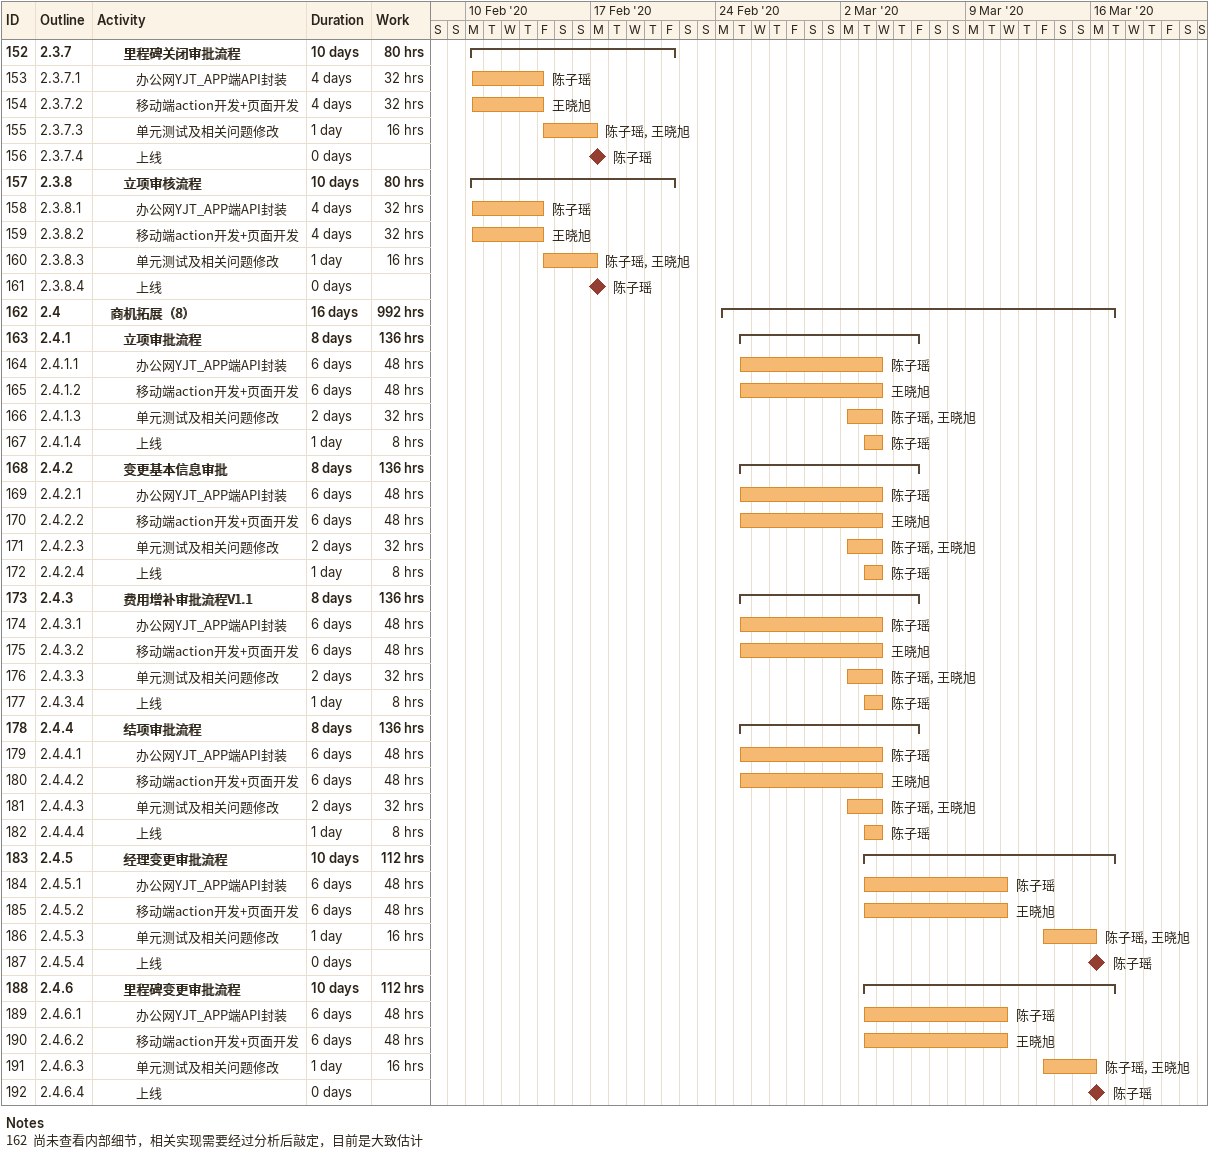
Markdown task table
| ID | WBS | Task | Duration | Start | Finish | Resources | Work (h) |
|---|---|---|---|---|---|---|---|
| 152 | 2.3.7 | **里程碑关闭审批流程** | 10d | 2020-02-10 | 2020-02-21 |  | 80 |
| 153 | 2.3.7.1 | 办公网YJT_APP端API封装 | 4d | 2020-02-10 | 2020-02-14 | 陈子瑶 | 32 |
| 154 | 2.3.7.2 | 移动端action开发+页面开发 | 4d | 2020-02-10 | 2020-02-14 | 王晓旭 | 32 |
| 155 | 2.3.7.3 | 单元测试及相关问题修改 | 1d | 2020-02-14 | 2020-02-17 | 陈子瑶, 王晓旭 | 16 |
| 156 | 2.3.7.4 | 上线 | 0d | 2020-02-17 | 2020-02-17 | 陈子瑶 |  |
| 157 | 2.3.8 | **立项审核流程** | 10d | 2020-02-10 | 2020-02-21 |  | 80 |
| 158 | 2.3.8.1 | 办公网YJT_APP端API封装 | 4d | 2020-02-10 | 2020-02-14 | 陈子瑶 | 32 |
| 159 | 2.3.8.2 | 移动端action开发+页面开发 | 4d | 2020-02-10 | 2020-02-14 | 王晓旭 | 32 |
| 160 | 2.3.8.3 | 单元测试及相关问题修改 | 1d | 2020-02-14 | 2020-02-17 | 陈子瑶, 王晓旭 | 16 |
| 161 | 2.3.8.4 | 上线 | 0d | 2020-02-17 | 2020-02-17 | 陈子瑶 |  |
| 162 | 2.4 | **商机拓展（8）** | 16d | 2020-02-24 | 2020-03-17 |  | 992 |
| 163 | 2.4.1 | **立项审批流程** | 8d | 2020-02-25 | 2020-03-06 |  | 136 |
| 164 | 2.4.1.1 | 办公网YJT_APP端API封装 | 6d | 2020-02-25 | 2020-03-04 | 陈子瑶 | 48 |
| 165 | 2.4.1.2 | 移动端action开发+页面开发 | 6d | 2020-02-25 | 2020-03-04 | 王晓旭 | 48 |
| 166 | 2.4.1.3 | 单元测试及相关问题修改 | 2d | 2020-03-02 | 2020-03-04 | 陈子瑶, 王晓旭 | 32 |
| 167 | 2.4.1.4 | 上线 | 1d | 2020-03-03 | 2020-03-04 | 陈子瑶 | 8 |
| 168 | 2.4.2 | **变更基本信息审批** | 8d | 2020-02-25 | 2020-03-06 |  | 136 |
| 169 | 2.4.2.1 | 办公网YJT_APP端API封装 | 6d | 2020-02-25 | 2020-03-04 | 陈子瑶 | 48 |
| 170 | 2.4.2.2 | 移动端action开发+页面开发 | 6d | 2020-02-25 | 2020-03-04 | 王晓旭 | 48 |
| 171 | 2.4.2.3 | 单元测试及相关问题修改 | 2d | 2020-03-02 | 2020-03-04 | 陈子瑶, 王晓旭 | 32 |
| 172 | 2.4.2.4 | 上线 | 1d | 2020-03-03 | 2020-03-04 | 陈子瑶 | 8 |
| 173 | 2.4.3 | **费用增补审批流程V1.1** | 8d | 2020-02-25 | 2020-03-06 |  | 136 |
| 174 | 2.4.3.1 | 办公网YJT_APP端API封装 | 6d | 2020-02-25 | 2020-03-04 | 陈子瑶 | 48 |
| 175 | 2.4.3.2 | 移动端action开发+页面开发 | 6d | 2020-02-25 | 2020-03-04 | 王晓旭 | 48 |
| 176 | 2.4.3.3 | 单元测试及相关问题修改 | 2d | 2020-03-02 | 2020-03-04 | 陈子瑶, 王晓旭 | 32 |
| 177 | 2.4.3.4 | 上线 | 1d | 2020-03-03 | 2020-03-04 | 陈子瑶 | 8 |
| 178 | 2.4.4 | **结项审批流程** | 8d | 2020-02-25 | 2020-03-06 |  | 136 |
| 179 | 2.4.4.1 | 办公网YJT_APP端API封装 | 6d | 2020-02-25 | 2020-03-04 | 陈子瑶 | 48 |
| 180 | 2.4.4.2 | 移动端action开发+页面开发 | 6d | 2020-02-25 | 2020-03-04 | 王晓旭 | 48 |
| 181 | 2.4.4.3 | 单元测试及相关问题修改 | 2d | 2020-03-02 | 2020-03-04 | 陈子瑶, 王晓旭 | 32 |
| 182 | 2.4.4.4 | 上线 | 1d | 2020-03-03 | 2020-03-04 | 陈子瑶 | 8 |
| 183 | 2.4.5 | **经理变更审批流程** | 10d | 2020-03-03 | 2020-03-17 |  | 112 |
| 184 | 2.4.5.1 | 办公网YJT_APP端API封装 | 6d | 2020-03-03 | 2020-03-11 | 陈子瑶 | 48 |
| 185 | 2.4.5.2 | 移动端action开发+页面开发 | 6d | 2020-03-03 | 2020-03-11 | 王晓旭 | 48 |
| 186 | 2.4.5.3 | 单元测试及相关问题修改 | 1d | 2020-03-13 | 2020-03-16 | 陈子瑶, 王晓旭 | 16 |
| 187 | 2.4.5.4 | 上线 | 0d | 2020-03-16 | 2020-03-16 | 陈子瑶 |  |
| 188 | 2.4.6 | **里程碑变更审批流程** | 10d | 2020-03-03 | 2020-03-17 |  | 112 |
| 189 | 2.4.6.1 | 办公网YJT_APP端API封装 | 6d | 2020-03-03 | 2020-03-11 | 陈子瑶 | 48 |
| 190 | 2.4.6.2 | 移动端action开发+页面开发 | 6d | 2020-03-03 | 2020-03-11 | 王晓旭 | 48 |
| 191 | 2.4.6.3 | 单元测试及相关问题修改 | 1d | 2020-03-13 | 2020-03-16 | 陈子瑶, 王晓旭 | 16 |
| 192 | 2.4.6.4 | 上线 | 0d | 2020-03-16 | 2020-03-16 | 陈子瑶 |  |

Notes
- 162: 尚未查看内部细节，相关实现需要经过分析后敲定，目前是大致估计
